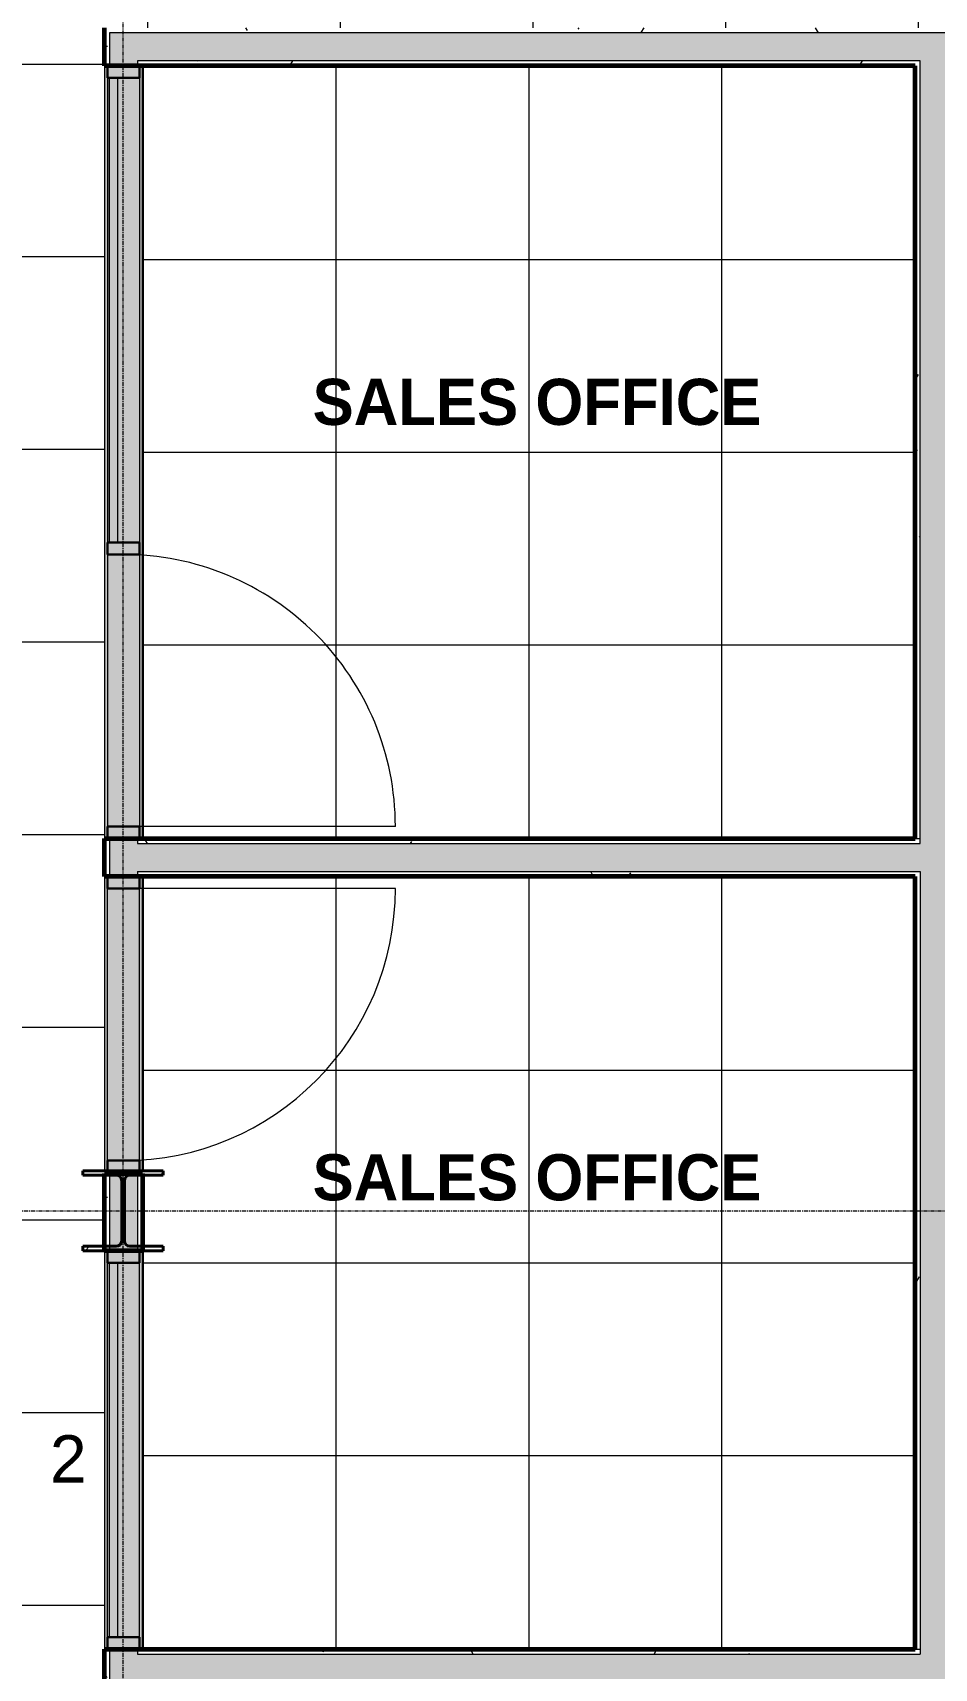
# Model space of a CAD drawing. Header units: inches. Extents: x 127 to 2210, y -1631 to -47.
# Drawn here: x 1338.1 to 1450.4, y -1067.3 to -863.6 of the extents above; entities that cross this region are included whole.
import ezdxf

# ---------------------------------------------------------------- set-up
doc = ezdxf.new("R2010")
doc.units = ezdxf.units.IN
doc.header["$MEASUREMENT"] = 0
doc.linetypes.add('Grid Line 1_2_', pattern=[0.875, 0.5, -0.125, 0.125, -0.125])
for name, color, linetype, lineweight in [('A-AREA-IDEN', 2, 'Continuous', 9), ('A-CLNG-PATT', 13, 'Continuous', 18), ('A-DOOR', 31, 'Continuous', 18), ('A-GLAZ-CURT', 52, 'Continuous', 9), ('A-GLAZ-CWMG', 51, 'Continuous', 9), ('A-WALL', 113, 'Continuous', 18), ('A-WALL-PATT', 111, 'Continuous', 60), ('G-ANNO-SYMB', 111, 'Continuous', 9), ('I-WALL', 2, 'Continuous', 18), ('S-COLS', 52, 'Continuous', 9), ('S-GRID', 1, 'Continuous', 9)]:
    doc.layers.add(name, color=color, linetype=linetype, lineweight=lineweight)
doc.styles.add('Arial', font='arial.ttf', dxfattribs={"height": 5.901198})
doc.styles.add('Century Gothic_B', font='GOTHICB.TTF', dxfattribs={"height": 5.744479})
pattern_1 = [(0, (0, 0), (20.48, 5.12), [0.845, -14.515, 0.845, -14.515, -81.92]), (0, (0, 0), (20.48, 5.12), [-30.72, 0.845, -29.875, 0.845, -14.515, -35.84]), (0, (0, 0), (20.48, 5.12), [-76.8, 0.845, -9.395, 0.845, -24.755]), (120, (7.68, 2.56), (-14.67405, 15.1762), [0.845, -14.515, 0.845, -14.515, -81.92]), (120, (7.68, 2.56), (-14.67405, 15.1762), [-30.72, 0.845, -29.875, 0.845, -14.515, -35.84]), (120, (7.68, 2.56), (-14.67405, 15.1762), [-76.8, 0.845, -9.395, 0.845, -24.755]), (240, (10.24, 12.8), (-5.80595, -20.2962), [0.845, -14.515, 0.845, -14.515, -81.92]), (240, (10.24, 12.8), (-5.80595, -20.2962), [-30.72, 0.845, -29.875, 0.845, -14.515, -35.84]), (240, (10.24, 12.8), (-5.80595, -20.2962), [-76.8, 0.845, -9.395, 0.845, -24.755])]

# ---------------------------------------------------------------- blocks, each defined once
blk = doc.blocks.new('Open Source Metal Building_Exterior_rvt-1-REFLECTED CEILING PLAN - OFFICE ANNEX')
at = {"layer": 'S-COLS'}
h = blk.add_hatch(dxfattribs=at)
h.set_pattern_fill('FP_34', color=256, style=0, pattern_type=2)
h.set_pattern_definition([(45, (0, 0), (-6.335677, 6.335677), []), (45, (0, 9.6), (-6.335677, 6.335677), [])])
h.paths.add_polyline_path([(1344.35, -1015.33), (1354.35, -1015.33), (1354.35, -1014.77), (1350.21, -1014.77), (1349.73, -1014.57), (1349.52, -1014.08), (1349.52, -1006.6), (1349.73, -1006.11), (1350.21, -1005.9), (1354.35, -1005.9), (1354.35, -1005.35), (1344.35, -1005.35), (1344.35, -1005.9), (1348.49, -1005.9), (1348.98, -1006.11), (1349.18, -1006.6), (1349.18, -1014.08), (1348.98, -1014.57), (1348.49, -1014.77), (1344.35, -1014.77)], flags=0)
at = {"layer": 'S-COLS', "color": 130, "lineweight": 40}
for p, q in [((1344.35, -1005.35), (1354.35, -1005.35)), ((1344.35, -1005.9), (1344.35, -1005.35)), ((1348.49, -1005.9), (1344.35, -1005.9)), ((1354.35, -1005.9), (1350.21, -1005.9)), ((1354.35, -1005.35), (1354.35, -1005.9)), ((1349.18, -1014.08), (1349.18, -1006.6)), ((1349.52, -1006.6), (1349.52, -1014.08)), ((1344.35, -1015.33), (1344.35, -1014.77)), ((1344.35, -1014.77), (1348.49, -1014.77)), ((1354.35, -1015.33), (1344.35, -1015.33)), ((1350.21, -1014.77), (1354.35, -1014.77)), ((1354.35, -1014.77), (1354.35, -1015.33))]:
    blk.add_line(p, q, dxfattribs=at)
for centre, start, end in [((1348.49, -1006.6), 0, 90), ((1350.21, -1006.6), 90, 180), ((1348.49, -1014.08), 270, 0), ((1350.21, -1014.08), 180, 270)]:
    blk.add_arc(centre, 0.691, start, end, dxfattribs=at)
at = {"layer": 'S-GRID', "linetype": 'Grid Line 1_2_'}
for p, q in [((1349.35, -1631.19), (1349.35, -124.28)), ((329.05, -1010.34), (2105.65, -1010.34))]:
    blk.add_line(p, q, dxfattribs=at)
blk = doc.blocks.new('System Panel - Glazed-700968-REFLECTED CEILING PLAN - OFFICE ANNEX')
at = {"layer": 'A-GLAZ-CURT'}
blk.add_hatch(color=256, dxfattribs=at).paths.add_polyline_path([(28.9375, -0.75), (-28.9375, -0.75), (-28.9375, -1.75), (28.9375, -1.75)], flags=0)
at = {"layer": 'A-GLAZ-CURT', "lineweight": 18}
for p, q in [((-28.9375, -1.75), (-28.9375, -0.75)), ((-28.9375, -0.75), (28.9375, -0.75)), ((28.9375, -1.75), (-28.9375, -1.75)), ((28.9375, -0.75), (28.9375, -1.75))]:
    blk.add_line(p, q, dxfattribs=at)
blk = doc.blocks.new('Rectangular Mullion - 2_5_ x 5_ rectangular-547427-REFLECTED CEILING PLAN - OFFICE ANNEX')
at = {"layer": 'A-GLAZ-CWMG'}
blk.add_hatch(color=256, dxfattribs=at).paths.add_polyline_path([(-1.5, -2), (0, -2), (0, 2), (-1.5, 2)], flags=0)
at = {"layer": 'A-GLAZ-CWMG', "lineweight": 30}
for p, q in [((-1.5, 2), (0, 2)), ((-1.5, -2), (-1.5, 2)), ((0, 2), (0, -2)), ((0, -2), (-1.5, -2))]:
    blk.add_line(p, q, dxfattribs=at)
blk = doc.blocks.new('Door_Single_Storefront - one-700969-REFLECTED CEILING PLAN - OFFICE ANNEX')
at = {"layer": 'A-DOOR'}
blk.add_line((-16.9375, -33.875), (-16.9375, 0), dxfattribs=at)
blk.add_arc((-16.9375, 0), 33.875, 270, 0, dxfattribs=at)
blk = doc.blocks.new('Rectangular Mullion - 2_5_ x 5_ rectangular-700964-REFLECTED CEILING PLAN - OFFICE ANNEX')
at = {"layer": 'A-GLAZ-CWMG'}
h = blk.add_hatch(color=256, dxfattribs=at)
h.paths.add_polyline_path([(1285.15, -1063.46), (1285.15, -1005.59), (1282.4, -1005.59), (1282.4, -1063.46)], flags=0)
h.paths.add_polyline_path([(1286.4, -1063.46), (1286.4, -1005.59), (1286.15, -1005.59), (1286.15, -1063.46)], flags=0)
for p, q in [((1282.4, -1063.46), (1282.4, -1005.59)), ((1286.4, -1063.46), (1286.4, -1005.59))]:
    blk.add_line(p, q, dxfattribs=at)
blk = doc.blocks.new('Rectangular Mullion - 2_5_ x 5_ rectangular-547424-REFLECTED CEILING PLAN - OFFICE ANNEX')
at = {"layer": 'A-GLAZ-CWMG'}
blk.add_hatch(color=256, dxfattribs=at).paths.add_polyline_path([(0.75, -2), (-0.75, -2), (-0.75, 2), (0.75, 2)], flags=0)
at = {"layer": 'A-GLAZ-CWMG', "lineweight": 30}
for p, q in [((0.75, 2), (-0.75, 2)), ((-0.75, 2), (-0.75, -2)), ((0.75, -2), (0.75, 2)), ((-0.75, -2), (0.75, -2))]:
    blk.add_line(p, q, dxfattribs=at)
blk = doc.blocks.new('Rectangular Mullion - 2_5_ x 5_ rectangular-547429-REFLECTED CEILING PLAN - OFFICE ANNEX')
at = {"layer": 'A-GLAZ-CWMG'}
blk.add_hatch(color=256, dxfattribs=at).paths.add_polyline_path([(0, -2), (-1.5, -2), (-1.5, 2), (0, 2)], flags=0)
at = {"layer": 'A-GLAZ-CWMG', "lineweight": 30}
for p, q in [((0, 2), (-1.5, 2)), ((-1.5, 2), (-1.5, -2)), ((0, -2), (0, 2)), ((-1.5, -2), (0, -2))]:
    blk.add_line(p, q, dxfattribs=at)
blk = doc.blocks.new('Rectangular Mullion - 2_5_ x 5_ rectangular-700965-REFLECTED CEILING PLAN - OFFICE ANNEX')
at = {"layer": 'A-GLAZ-CWMG'}
blk.add_hatch(color=256, dxfattribs=at).paths.add_polyline_path([(1286.4, -1004.09), (1286.4, -970.21), (1282.4, -970.21), (1282.4, -1004.09)], flags=0)
for p, q in [((1282.4, -1004.09), (1282.4, -970.21)), ((1286.4, -1004.09), (1286.4, -970.21))]:
    blk.add_line(p, q, dxfattribs=at)
blk = doc.blocks.new('System Panel - Glazed-704504-REFLECTED CEILING PLAN - OFFICE ANNEX')
at = {"layer": 'A-GLAZ-CURT'}
blk.add_hatch(color=256, dxfattribs=at).paths.add_polyline_path([(-23.32, 0.75), (23.32, 0.75), (23.32, 1.75), (-23.32, 1.75)], flags=0)
at = {"layer": 'A-GLAZ-CURT', "lineweight": 18}
for p, q in [((-23.32, 0.75), (-23.32, 1.75)), ((-23.32, 1.75), (23.32, 1.75)), ((23.32, 0.75), (-23.32, 0.75)), ((23.32, 1.75), (23.32, 0.75))]:
    blk.add_line(p, q, dxfattribs=at)
blk = doc.blocks.new('Rectangular Mullion - 2_5_ x 5_ rectangular-546109-REFLECTED CEILING PLAN - OFFICE ANNEX')
at = {"layer": 'A-GLAZ-CWMG'}
blk.add_hatch(color=256, dxfattribs=at).paths.add_polyline_path([(0, 2), (-1.5, 2), (-1.5, -2), (0, -2)], flags=0)
at = {"layer": 'A-GLAZ-CWMG', "lineweight": 30}
for p, q in [((-1.5, 2), (0, 2)), ((-1.5, -2), (-1.5, 2)), ((0, 2), (0, -2)), ((0, -2), (-1.5, -2))]:
    blk.add_line(p, q, dxfattribs=at)
blk = doc.blocks.new('Door_Single_Storefront - one-704431-REFLECTED CEILING PLAN - OFFICE ANNEX')
at = {"layer": 'A-DOOR'}
blk.add_line((-16.9375, 33.875), (-16.9375, 0), dxfattribs=at)
blk.add_arc((-16.9375, 0), 33.875, 360, 90, dxfattribs=at)
blk = doc.blocks.new('Rectangular Mullion - 2_5_ x 5_ rectangular-546107-REFLECTED CEILING PLAN - OFFICE ANNEX')
at = {"layer": 'A-GLAZ-CWMG'}
blk.add_hatch(color=256, dxfattribs=at).paths.add_polyline_path([(-0.75, 2), (0.75, 2), (0.75, -2), (-0.75, -2)], flags=0)
at = {"layer": 'A-GLAZ-CWMG', "lineweight": 30}
for p, q in [((0.75, 2), (-0.75, 2)), ((-0.75, 2), (-0.75, -2)), ((0.75, -2), (0.75, 2)), ((-0.75, -2), (0.75, -2))]:
    blk.add_line(p, q, dxfattribs=at)
blk = doc.blocks.new('Rectangular Mullion - 2_5_ x 5_ rectangular-704432-REFLECTED CEILING PLAN - OFFICE ANNEX')
at = {"layer": 'A-GLAZ-CWMG'}
blk.add_hatch(color=256, dxfattribs=at).paths.add_polyline_path([(-1.5, 2), (0, 2), (0, -2), (-1.5, -2)], flags=0)
at = {"layer": 'A-GLAZ-CWMG', "lineweight": 30}
for p, q in [((0, 2), (-1.5, 2)), ((-1.5, 2), (-1.5, -2)), ((0, -2), (0, 2)), ((-1.5, -2), (0, -2))]:
    blk.add_line(p, q, dxfattribs=at)
blk = doc.blocks.new('Rectangular Mullion - 2_5_ x 5_ rectangular-700937-REFLECTED CEILING PLAN - OFFICE ANNEX')
at = {"layer": 'A-GLAZ-CWMG'}
blk.add_hatch(color=256, dxfattribs=at).paths.add_polyline_path([(1282.4, -962.46), (1286.4, -962.46), (1286.4, -928.59), (1282.4, -928.59), (1282.4, -949.68)], flags=0)
for p, q in [((1282.4, -928.59), (1282.4, -962.46)), ((1286.4, -928.59), (1286.4, -962.46))]:
    blk.add_line(p, q, dxfattribs=at)
blk = doc.blocks.new('Rectangular Mullion - 2_5_ x 5_ rectangular-704503-REFLECTED CEILING PLAN - OFFICE ANNEX')
at = {"layer": 'A-GLAZ-CWMG'}
h = blk.add_hatch(color=256, dxfattribs=at)
h.paths.add_polyline_path([(1347.65, -1063.46), (1347.65, -1016.83), (1347.4, -1016.83), (1347.4, -1063.46)], flags=0)
h.paths.add_polyline_path([(1351.4, -1063.46), (1351.4, -1016.83), (1348.65, -1016.83), (1348.65, -1063.46)], flags=0)
for p, q in [((1347.4, -1063.46), (1347.4, -1016.83)), ((1351.4, -1063.46), (1351.4, -1016.83))]:
    blk.add_line(p, q, dxfattribs=at)

msp = doc.modelspace()

# ---------------------------------------------------------------- hatches: boundary and pattern name
at = {"layer": 'A-CLNG-PATT'}
h = msp.add_hatch(dxfattribs=at)
h.set_pattern_fill('FP_6', color=256, style=0, pattern_type=2)
h.set_pattern_definition([(270, (1352.403, -1107.5), (-24, -1e-15), []), (180, (1352.403, -1107.5), (-3e-15, 24), [])])
h.paths.add_polyline_path([(1559.02, -1331.96), (1585.03, -1331.96), (1585.03, -1271.71), (1347.03, -1271.71), (1347.03, -1173.33), (1344.35, -1173.33), (1344.35, -1172.77), (1347.03, -1172.77), (1347.03, -1163.9), (1344.35, -1163.9), (1344.35, -1163.35), (1347.03, -1163.35), (1347.03, -1015.33), (1344.35, -1015.33), (1344.35, -1014.77), (1347.03, -1014.77), (1347.03, -1005.9), (1344.35, -1005.9), (1344.35, -1005.35), (1347.03, -1005.35), (1347.03, -862.96), (1585.03, -862.96), (1585.03, -800.04), (1225.78, -800.04), (1225.78, -862.96), (1286.78, -862.96), (1286.78, -1271.71), (1185.78, -1271.71), (1185.78, -1331.96), (1493.91, -1331.96)], flags=0)
h = msp.add_hatch(dxfattribs=at)
h.set_pattern_fill('FP_14', color=256, style=0, pattern_type=2)
h.set_pattern_definition([(0, (1399.903, -915.836), (0, -24), []), (270, (1399.903, -915.836), (-24, -1e-15), [])])
h.paths.add_polyline_path([(1428.79, -963.96), (1448.03, -963.96), (1448.03, -867.71), (1351.78, -867.71), (1351.78, -963.96), (1363.68, -963.96)], flags=0)
h = msp.add_hatch(dxfattribs=at)
h.set_pattern_fill('FP_11', color=256, style=0, pattern_type=2)
h.set_pattern_definition([(90, (1399.903, -1016.836), (24, -1e-15), []), (0, (1399.903, -1016.836), (0, -24), [])])
h.paths.add_polyline_path([(1448.03, -1064.96), (1448.03, -968.71), (1351.78, -968.71), (1351.78, -1005.35), (1354.35, -1005.35), (1354.35, -1005.9), (1351.78, -1005.9), (1351.78, -1014.77), (1354.35, -1014.77), (1354.35, -1015.33), (1351.78, -1015.33), (1351.78, -1064.96), (1428.79, -1064.96)], flags=0)
at = {"layer": 'A-WALL-PATT', "lineweight": 9}
h = msp.add_hatch(dxfattribs=at)
h.set_pattern_fill('FP_1', color=256, style=0, pattern_type=2)
h.set_pattern_definition(pattern_1)
h.paths.add_polyline_path([(1585.65, -863.59), (1589.78, -863.59), (1589.78, -862.96), (1347.03, -862.96), (1347.03, -863.59), (1585.03, -863.59)], flags=0)
h = msp.add_hatch(dxfattribs=at)
h.set_pattern_fill('FP_1', color=256, style=0, pattern_type=2)
h.set_pattern_definition(pattern_1)
h.paths.add_polyline_path([(1347.03, -1271.71), (1347.65, -1271.71), (1347.65, -1266.96), (1347.03, -1266.96)], flags=0)
h.paths.add_polyline_path([(1347.03, -1170.71), (1347.65, -1170.71), (1347.65, -1165.96), (1347.03, -1165.96)], flags=0)
h.paths.add_polyline_path([(1347.65, -1069.71), (1347.65, -1064.96), (1347.03, -1064.96), (1347.03, -1069.71)], flags=0)
h.paths.add_polyline_path([(1347.03, -1015.33), (1347.65, -1015.33), (1347.65, -1005.71), (1347.03, -1005.71)], flags=0)
h.paths.add_polyline_path([(1347.65, -968.71), (1347.65, -963.96), (1347.03, -963.96), (1347.03, -968.71)], flags=0)
h.paths.add_polyline_path([(1347.65, -867.71), (1347.65, -863.59), (1347.03, -863.59), (1347.03, -867.71)], flags=0)
h = msp.add_hatch(dxfattribs=at)
h.set_pattern_fill('FP_1', color=256, style=0, pattern_type=2)
h.set_pattern_definition(pattern_1)
h.paths.add_polyline_path([(1585.03, -867.71), (1585.65, -867.71), (1585.65, -867.09), (1452.15, -867.09), (1452.15, -867.71), (1559.02, -867.71)], flags=0)
h.paths.add_polyline_path([(1428.79, -867.71), (1448.65, -867.71), (1448.65, -867.09), (1351.15, -867.09), (1351.15, -867.71)], flags=0)
h = msp.add_hatch(dxfattribs=at)
h.set_pattern_fill('FP_1', color=256, style=0, pattern_type=2)
h.set_pattern_definition(pattern_1)
h.paths.add_polyline_path([(1448.03, -1266.96), (1448.65, -1266.96), (1448.65, -1170.09), (1448.03, -1170.09), (1448.03, -1260.83)], flags=0)
h.paths.add_polyline_path([(1448.65, -1165.96), (1448.65, -1069.09), (1448.03, -1069.09), (1448.03, -1165.96)], flags=0)
h.paths.add_polyline_path([(1448.65, -1064.96), (1448.65, -968.09), (1448.03, -968.09), (1448.03, -1064.96)], flags=0)
h.paths.add_polyline_path([(1448.65, -963.96), (1448.65, -867.71), (1448.03, -867.71), (1448.03, -963.96)], flags=0)
h = msp.add_hatch(dxfattribs=at)
h.set_pattern_fill('FP_1', color=256, style=0, pattern_type=2)
h.set_pattern_definition(pattern_1)
h.paths.add_polyline_path([(1351.15, -1267.59), (1351.78, -1267.59), (1351.78, -1266.96), (1351.15, -1266.96)], flags=0)
h.paths.add_polyline_path([(1351.15, -1170.71), (1351.78, -1170.71), (1351.78, -1170.09), (1351.15, -1170.09)], flags=0)
h.paths.add_polyline_path([(1351.15, -1166.59), (1351.78, -1166.59), (1351.78, -1165.96), (1351.15, -1165.96)], flags=0)
h.paths.add_polyline_path([(1351.15, -1069.71), (1351.78, -1069.71), (1351.78, -1069.09), (1351.15, -1069.09)], flags=0)
h.paths.add_polyline_path([(1351.15, -1065.59), (1351.78, -1065.59), (1351.78, -1064.96), (1351.15, -1064.96)], flags=0)
h.paths.add_polyline_path([(1351.15, -1015.33), (1351.78, -1015.33), (1351.78, -1005.71), (1351.15, -1005.71)], flags=0)
h.paths.add_polyline_path([(1351.78, -968.71), (1351.78, -968.09), (1351.15, -968.09), (1351.15, -968.71)], flags=0)
h.paths.add_polyline_path([(1351.15, -964.59), (1351.78, -964.59), (1351.78, -963.96), (1351.15, -963.96)], flags=0)
h = msp.add_hatch(dxfattribs=at)
h.set_pattern_fill('FP_1', color=256, style=0, pattern_type=2)
h.set_pattern_definition(pattern_1)
h.paths.add_polyline_path([(1448.65, -964.59), (1448.65, -963.96), (1351.78, -963.96), (1351.78, -964.59), (1448.03, -964.59)], flags=0)
h = msp.add_hatch(dxfattribs=at)
h.set_pattern_fill('FP_1', color=256, style=0, pattern_type=2)
h.set_pattern_definition(pattern_1)
h.paths.add_polyline_path([(1448.03, -968.71), (1448.03, -968.09), (1351.78, -968.09), (1351.78, -968.71), (1428.79, -968.71)], flags=0)
h = msp.add_hatch(dxfattribs=at)
h.set_pattern_fill('FP_1', color=256, style=0, pattern_type=2)
h.set_pattern_definition(pattern_1)
h.paths.add_polyline_path([(1448.65, -1065.59), (1448.65, -1064.96), (1351.78, -1064.96), (1351.78, -1065.59), (1448.03, -1065.59)], flags=0)
at = {"layer": 'I-WALL', "lineweight": 5}
for points in [[(1585.03, -867.09), (1585.65, -867.09), (1585.65, -863.59), (1347.65, -863.59), (1347.65, -867.09), (1559.02, -867.09)], [(1452.15, -1267.59), (1452.15, -867.09), (1448.65, -867.09), (1448.65, -1267.59)], [(1448.65, -968.09), (1448.65, -964.59), (1351.15, -964.59), (1351.15, -968.09), (1448.03, -968.09)], [(1448.03, -1069.09), (1448.65, -1069.09), (1448.65, -1065.59), (1351.15, -1065.59), (1351.15, -1069.09), (1428.79, -1069.09)]]:
    msp.add_hatch(color=256, dxfattribs=at).paths.add_polyline_path(points, flags=0)
h = msp.add_hatch(color=256, dxfattribs=at)
h.paths.add_polyline_path([(1347.4, -963.96), (1347.4, -867.71), (1347.03, -867.71), (1347.03, -963.96)], flags=0)
h.paths.add_polyline_path([(1351.78, -963.96), (1351.78, -867.71), (1351.4, -867.71), (1351.4, -963.96)], flags=0)
h = msp.add_hatch(color=256, dxfattribs=at)
h.paths.add_polyline_path([(1347.65, -1267.59), (1351.15, -1267.59), (1351.15, -1266.96), (1347.65, -1266.96)], flags=0)
h.paths.add_polyline_path([(1347.65, -1170.71), (1351.15, -1170.71), (1351.15, -1165.96), (1347.65, -1165.96)], flags=0)
h.paths.add_polyline_path([(1347.65, -1069.71), (1351.15, -1069.71), (1351.15, -1064.96), (1347.65, -1064.96)], flags=0)
h.paths.add_polyline_path([(1347.65, -1015.33), (1351.15, -1015.33), (1351.15, -1005.71), (1347.65, -1005.71)], flags=0)
h.paths.add_polyline_path([(1347.65, -968.71), (1351.15, -968.71), (1351.15, -963.96), (1347.65, -963.96)], flags=0)
h.paths.add_polyline_path([(1347.65, -867.71), (1351.15, -867.71), (1351.15, -867.09), (1347.65, -867.09)], flags=0)
h = msp.add_hatch(color=256, dxfattribs=at)
h.paths.add_polyline_path([(1351.4, -1005.35), (1351.78, -1005.35), (1351.78, -968.71), (1351.4, -968.71), (1351.4, -1004.09)], flags=0)
h.paths.add_polyline_path([(1347.03, -1005.35), (1347.4, -1005.35), (1347.4, -968.71), (1347.03, -968.71), (1347.03, -1004.09)], flags=0)
h = msp.add_hatch(color=256, dxfattribs=at)
h.paths.add_polyline_path([(1347.03, -1064.96), (1347.4, -1064.96), (1347.4, -1015.33), (1347.03, -1015.33), (1347.03, -1063.46)], flags=0)
h.paths.add_polyline_path([(1351.78, -1064.96), (1351.78, -1015.33), (1351.4, -1015.33), (1351.4, -1064.96)], flags=0)

# ---------------------------------------------------------------- linework, layer by layer
at = {"layer": 'A-WALL'}
for p, q in [((1589.78, -863.59), (1347.65, -863.59)), ((1347.65, -863.59), (1347.65, -867.71)), ((1448.65, -867.09), (1351.15, -867.09)), ((1351.15, -867.09), (1351.15, -867.71)), ((1448.65, -964.59), (1448.65, -867.09)), ((1347.65, -963.96), (1347.65, -968.71)), ((1351.15, -963.96), (1351.15, -964.59)), ((1351.15, -964.59), (1448.65, -964.59)), ((1448.03, -963.96), (1448.65, -963.96)), ((1351.15, -968.09), (1351.15, -968.71)), ((1351.15, -968.09), (1448.65, -968.09)), ((1448.65, -968.09), (1448.65, -1065.59)), ((1347.65, -1005.71), (1347.65, -1015.33)), ((1351.15, -1005.71), (1351.15, -1015.33)), ((1347.65, -1064.96), (1347.65, -1069.71)), ((1351.15, -1064.96), (1351.15, -1065.59)), ((1351.15, -1065.59), (1448.65, -1065.59)), ((1448.03, -1064.96), (1448.65, -1064.96))]:
    msp.add_line(p, q, dxfattribs=at)
at = {"layer": 'I-WALL', "lineweight": 60}
for p, q in [((1347.03, -867.71), (1347.03, -862.96)), ((1448.03, -867.71), (1347.03, -867.71)), ((1448.03, -963.96), (1448.03, -867.71)), ((1347.03, -968.71), (1347.03, -963.96)), ((1347.03, -963.96), (1448.03, -963.96)), ((1448.03, -968.71), (1347.03, -968.71)), ((1448.03, -1064.96), (1448.03, -968.71)), ((1347.03, -1015.33), (1347.03, -1005.71)), ((1347.03, -1005.71), (1351.78, -1005.71)), ((1351.78, -1005.71), (1351.78, -1015.33)), ((1351.78, -1015.33), (1347.03, -1015.33)), ((1347.03, -1069.71), (1347.03, -1064.96)), ((1347.03, -1064.96), (1448.03, -1064.96))]:
    msp.add_line(p, q, dxfattribs=at)
at = {"layer": 'I-WALL'}
for p, q in [((1347.03, -867.71), (1347.03, -963.96)), ((1351.78, -963.96), (1351.78, -867.71)), ((1347.03, -968.71), (1347.03, -1005.35)), ((1351.78, -1005.35), (1351.78, -968.71)), ((1347.03, -1015.33), (1347.03, -1064.96)), ((1351.78, -1064.96), (1351.78, -1015.33))]:
    msp.add_line(p, q, dxfattribs=at)

# ---------------------------------------------------------------- block references
at = {"layer": 'A-DOOR'}
for name, p, rotation in [('Door_Single_Storefront - one-700969-REFLECTED CEILING PLAN - OFFICE ANNEX', (1349.4, -945.52), 90.00000000000007), ('Door_Single_Storefront - one-704431-REFLECTED CEILING PLAN - OFFICE ANNEX', (1349.4, -987.15), 269.9999999999999)]:
    msp.add_blockref(name, p, dxfattribs=dict(at, rotation=rotation))
at = {"layer": 'A-GLAZ-CURT'}
for name, p, rotation in [('System Panel - Glazed-700968-REFLECTED CEILING PLAN - OFFICE ANNEX', (1349.4, -898.15), 270.0000000000001), ('System Panel - Glazed-704504-REFLECTED CEILING PLAN - OFFICE ANNEX', (1349.4, -1040.14), 89.99999999999993)]:
    msp.add_blockref(name, p, dxfattribs=dict(at, rotation=rotation))
at = {"layer": 'A-GLAZ-CWMG'}
for name, p, rotation in [('Rectangular Mullion - 2_5_ x 5_ rectangular-547427-REFLECTED CEILING PLAN - OFFICE ANNEX', (1349.4, -867.71), 90.00000000000007), ('Rectangular Mullion - 2_5_ x 5_ rectangular-700964-REFLECTED CEILING PLAN - OFFICE ANNEX', (2633.81, -1932.67), 180), ('Rectangular Mullion - 2_5_ x 5_ rectangular-700965-REFLECTED CEILING PLAN - OFFICE ANNEX', (2633.81, -1932.67), 180), ('Rectangular Mullion - 2_5_ x 5_ rectangular-700937-REFLECTED CEILING PLAN - OFFICE ANNEX', (2633.81, -1932.67), 180), ('Rectangular Mullion - 2_5_ x 5_ rectangular-546109-REFLECTED CEILING PLAN - OFFICE ANNEX', (1349.4, -1064.96), 269.9999999999999)]:
    msp.add_blockref(name, p, dxfattribs=dict(at, rotation=rotation))
at = {"layer": 'A-GLAZ-CWMG', "extrusion": (0, 0, -1)}
for name, p, rotation in [('Rectangular Mullion - 2_5_ x 5_ rectangular-547424-REFLECTED CEILING PLAN - OFFICE ANNEX', (-1349.4, -927.84), 269.9999999999999), ('Rectangular Mullion - 2_5_ x 5_ rectangular-547429-REFLECTED CEILING PLAN - OFFICE ANNEX', (-1349.4, -963.96), 269.9999999999999), ('Rectangular Mullion - 2_5_ x 5_ rectangular-704432-REFLECTED CEILING PLAN - OFFICE ANNEX', (-1349.4, -968.71), 90.00000000000007), ('Rectangular Mullion - 2_5_ x 5_ rectangular-546107-REFLECTED CEILING PLAN - OFFICE ANNEX', (-1349.4, -1004.84), 90.00000000000007), ('Rectangular Mullion - 2_5_ x 5_ rectangular-704432-REFLECTED CEILING PLAN - OFFICE ANNEX', (-1349.4, -1015.33), 90.00000000000007)]:
    msp.add_blockref(name, p, dxfattribs=dict(at, rotation=rotation))
at = {"layer": 'A-GLAZ-CWMG'}
msp.add_blockref('Rectangular Mullion - 2_5_ x 5_ rectangular-704503-REFLECTED CEILING PLAN - OFFICE ANNEX', (0, 0), dxfattribs=at)

# ---------------------------------------------------------------- texts
at = {"layer": 'A-AREA-IDEN', "char_height": 5.7445, "width": 61.272, "attachment_point": 2, "line_spacing_factor": 0.984796, "style": 'Century Gothic_B'}
for insert in [(1400.92, -906.7), (1400.92, -1003.3)]:
    msp.add_mtext('SALES OFFICE', dxfattribs=dict(at, insert=insert))

# ---------------------------------------------------------------- next in the draw order: texts
at = {"layer": 'G-ANNO-SYMB', "insert": (1342.53, -1038.3), "char_height": 5.9, "width": 5.472, "attachment_point": 2, "line_spacing_factor": 0.938532, "style": 'Arial', "bg_fill": 3, "box_fill_scale": 1.25, "bg_fill_color": 0, "bg_fill_transparency": 0}
msp.add_mtext('2', dxfattribs=at)

# ---------------------------------------------------------------- next in the draw order: block references
at = {"lineweight": 5}
msp.add_blockref('Open Source Metal Building_Exterior_rvt-1-REFLECTED CEILING PLAN - OFFICE ANNEX', (0, 0), dxfattribs=at)

doc.saveas('drawing.dxf')
